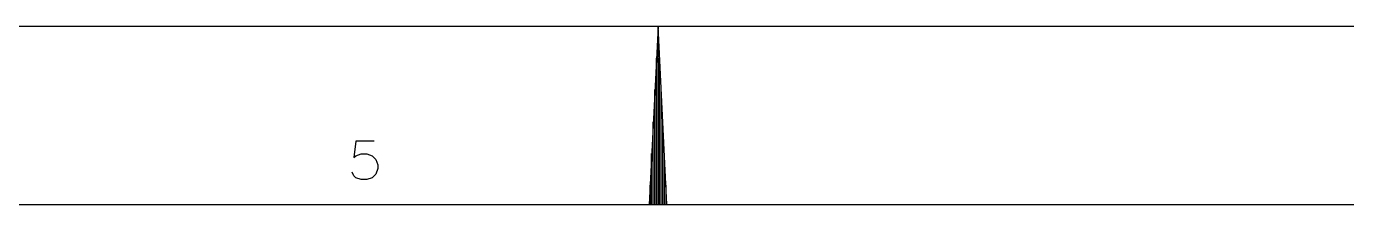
# Model space of a CAD drawing. Header units: millimetres. Extents: x -312439 to 477422, y -331570 to 212570.
# Drawn here: x 359690 to 363404, y 212070 to 212570 of the extents above; entities that cross this region are included whole.
import ezdxf

# ---------------------------------------------------------------- set-up
doc = ezdxf.new("R2010")
doc.units = ezdxf.units.MM
doc.layers.add('FORMATO A1', color=1, linetype='Continuous')

# ---------------------------------------------------------------- blocks, each defined once
blk = doc.blocks.new('A$C2D342850')
at = {"layer": 'FORMATO A1', "color": 1, "linetype": 'Continuous'}
for p, q in [((84100, 0), (0, 0)), ((47150, 0), (47099.5, -1000)), ((47150, -1000), (47150, 0)), ((47200.5, -1000), (47150, 0)), ((47141, -1000), (47141, -178.22)), ((47159, -1000), (47159, -178.22)), ((47132, -1000), (47132, -356.44)), ((47168, -1000), (47168, -356.44)), ((47123, -1000), (47123, -534.65)), ((47177, -1000), (47177, -534.65)), ((47114, -1000), (47114, -712.87)), ((47186, -1000), (47186, -712.87)), ((47105, -1000), (47105, -891.09)), ((47195, -1000), (47195, -891.09))]:
    blk.add_line(p, q, dxfattribs=at)
at = {"layer": 'FORMATO A1', "color": 2, "linetype": 'Continuous'}
blk.add_line((2500, -1000), (83100, -1000), dxfattribs=at)
at = {"layer": 'FORMATO A1', "color": 1, "linetype": 'Continuous'}
blk.add_lwpolyline([(45552.39, -643.44), (45449.26, -643.44), (45438.95, -736.25), (45449.26, -725.94), (45480.2, -715.62), (45511.14, -715.62), (45542.08, -725.94), (45562.7, -746.56), (45573.01, -777.5), (45573.01, -798.12), (45562.7, -829.06), (45542.08, -849.69), (45511.14, -860), (45480.2, -860), (45449.26, -849.69), (45438.95, -839.37), (45428.64, -818.75)], dxfattribs=at)

msp = doc.modelspace()

# ---------------------------------------------------------------- linework, layer by layer
at = {"layer": 'FORMATO A1', "color": 2, "linetype": 'Continuous'}
msp.add_line((339142.032, 212070.393, 0), (379442.032, 212070.393, 0), dxfattribs=at)

# ---------------------------------------------------------------- block references
at = {"layer": 'FORMATO A1', "xscale": 0.5, "yscale": 0.5, "zscale": 0.5}
msp.add_blockref('A$C2D342850', (337892.032, 212570.393, 0), dxfattribs=at)

doc.saveas('drawing.dxf')
